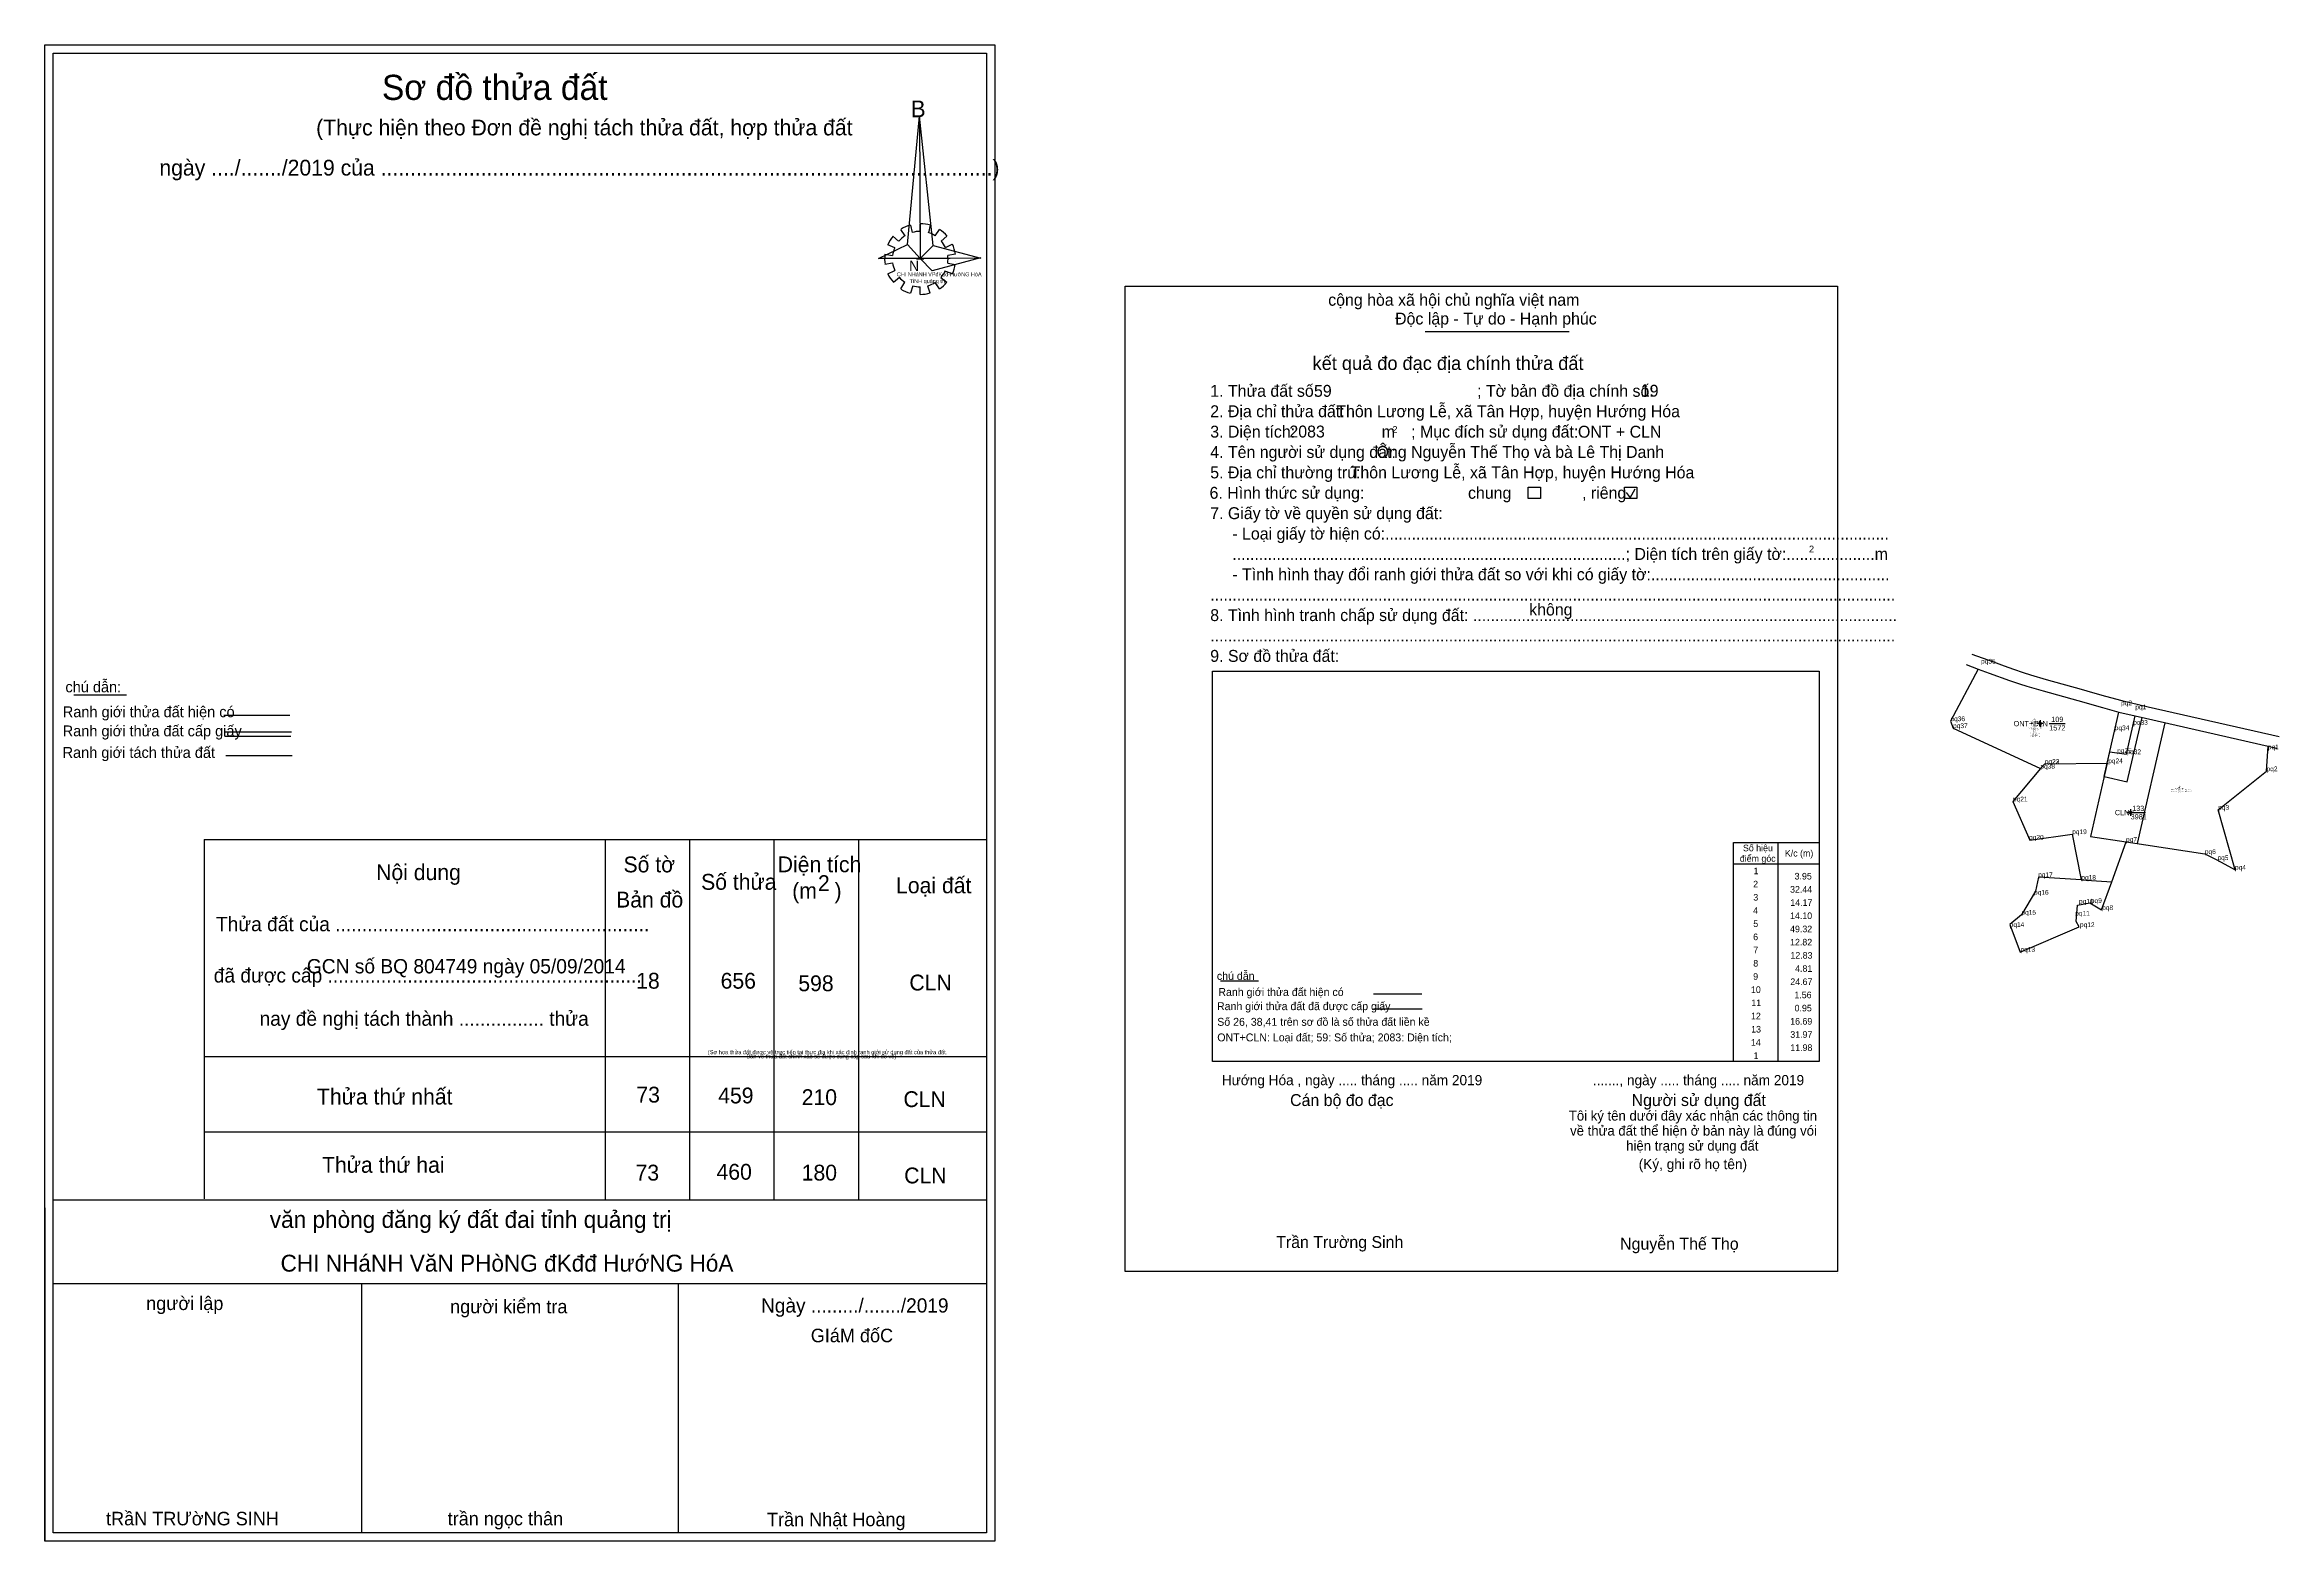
# Model space of a CAD drawing. Extents: x 548321 to 549167, y 1837474 to 1838042.
import ezdxf

# ---------------------------------------------------------------- set-up
doc = ezdxf.new("R2010")
doc.units = 0
for name, color, linetype in [('Level 1', 7, 'Continuous'), ('Level 10', 7, 'Continuous'), ('Level 11', 7, 'Continuous'), ('Level 12', 7, 'Continuous'), ('Level 13', 7, 'Continuous'), ('Level 15', 7, 'Continuous'), ('Level 17', 7, 'Continuous'), ('Level 2', 7, 'Continuous'), ('Level 4', 7, 'Continuous'), ('Level 6', 7, 'Continuous'), ('Level 63', 7, 'Continuous'), ('Level 7', 7, 'Continuous')]:
    doc.layers.add(name, color=color, linetype=linetype)

msp = doc.modelspace()

# ---------------------------------------------------------------- linework, layer by layer
at = {"layer": 'Level 10'}
for p, q in [((549048.71, 1837806.62), (549053.29, 1837804.95)), ((549117.75, 1837790.69), (549167.39, 1837779.34)), ((549117.75, 1837790.69), (549117.76, 1837790.69)), ((549102.16, 1837769.25), (549103.15, 1837773.52)), ((549163.12, 1837775.7), (549166.39, 1837774.95))]:
    msp.add_line(p, q, dxfattribs=at)
for points in [[(549053.29, 1837804.95), (549042.77, 1837785.19), (549043.78, 1837782.56), (549076.86, 1837767.21)], [(549050.92, 1837810.6), (549059.03, 1837807.66), (549063.17, 1837806.14), (549066.66, 1837804.86), (549070.3, 1837803.63), (549073.05, 1837802.76), (549079.1, 1837800.96), (549092.26, 1837797.3), (549096.58, 1837796.07), (549101.57, 1837794.65), (549107.66, 1837793), (549117.75, 1837790.69)], [(549053.29, 1837804.95), (549057.49, 1837803.43), (549065.17, 1837800.61), (549068.9, 1837799.35), (549071.73, 1837798.45), (549077.86, 1837796.64), (549091.05, 1837792.97), (549100.35, 1837790.32), (549106.62, 1837788.62), (549112.82, 1837787.2)], [(549103.15, 1837773.52), (549109.48, 1837772.68), (549112.82, 1837787.2)], [(549112.82, 1837787.2), (549116.75, 1837786.3), (549163.12, 1837775.7)], [(549076.86, 1837767.21), (549066.39, 1837754.73), (549072.88, 1837740.14), (549088.91, 1837742.38), (549092.37, 1837725.08), (549076.11, 1837726.13), (549074.96, 1837720.75), (549069.67, 1837711.84), (549065.33, 1837708.09), (549069.25, 1837697.61), (549091.51, 1837707.29), (549090.4, 1837709.29), (549090.96, 1837715.43), (549095.55, 1837716.33), (549100, 1837713.63), (549103.87, 1837724.34), (549109.32, 1837739.46), (549139.19, 1837734.86), (549143.97, 1837732.55), (549150.61, 1837728.88), (549144.22, 1837751.61), (549162.57, 1837766.22), (549163.12, 1837775.7)], [(549076.86, 1837767.21), (549078.55, 1837768.98), (549102.16, 1837769.25)]]:
    msp.add_lwpolyline(points, dxfattribs=at)
at = {"layer": 'Level 11'}
for p, q in [((549076.12, 1837784.27), (549075.49, 1837784.27)), ((549076.74, 1837784.9), (549076.12, 1837784.27)), ((549076.12, 1837784.27), (549076.74, 1837783.65)), ((549076.74, 1837785.52), (549076.74, 1837784.9)), ((549077.37, 1837784.27), (549076.74, 1837784.9)), ((549076.74, 1837783.65), (549077.37, 1837784.27)), ((549076.74, 1837783.65), (549076.74, 1837783.02)), ((549077.99, 1837784.27), (549077.37, 1837784.27)), ((549110.42, 1837750.56), (549109.8, 1837750.56)), ((549111.05, 1837751.18), (549110.42, 1837750.56)), ((549110.42, 1837750.56), (549111.05, 1837749.93)), ((549111.05, 1837751.81), (549111.05, 1837751.18)), ((549111.67, 1837750.56), (549111.05, 1837751.18)), ((549111.05, 1837749.93), (549111.67, 1837750.56)), ((549111.05, 1837749.93), (549111.05, 1837749.31)), ((549112.3, 1837750.56), (549111.67, 1837750.56))]:
    msp.add_line(p, q, dxfattribs=at)
for centre in [(549076.74, 1837784.27), (549111.05, 1837750.56)]:
    msp.add_circle(centre, 0.15, dxfattribs=at)
at = {"layer": 'Level 13'}
for p, q in [((549080.21, 1837784.27), (549086.27, 1837784.27)), ((549111.05, 1837750.56), (549116.75, 1837750.56))]:
    msp.add_line(p, q, dxfattribs=at)
at = {"layer": 'Level 17'}
msp.add_line((548766.14, 1837686.73), (548780.62, 1837686.73), dxfattribs=at)
at = {"layer": 'Level 2'}
for p, q in [((548642.72, 1837964.62), (548640.1, 1837965.71)), ((548642.02, 1837968.99), (548644.2, 1837967.08)), ((548646.65, 1837969.17), (548645.08, 1837971.54)), ((548648.65, 1837973.18), (548649.35, 1837970.35)), ((548652.32, 1837970.81), (548652.41, 1837973.72)), ((548656.16, 1837973.18), (548655.46, 1837970.26)), ((548658.08, 1837969.17), (548659.65, 1837971.54)), ((548662.53, 1837968.99), (548660.35, 1837967.17)), ((548661.92, 1837964.71), (548664.54, 1837965.98)), ((548638.97, 1837962.16), (548641.85, 1837961.7)), ((548641.85, 1837958.79), (548638.97, 1837958.33)), ((548650.92, 1837960.43), (548653.72, 1837960.43)), ((548665.76, 1837962.16), (548662.79, 1837961.7)), ((548662.79, 1837958.79), (548665.76, 1837958.33)), ((548665.76, 1837959.43), (548665.76, 1837959.43)), ((548665.76, 1837959.43), (548665.76, 1837959.43)), ((548640.1, 1837954.78), (548642.72, 1837956.06)), ((548644.47, 1837953.32), (548642.2, 1837951.5)), ((548645.08, 1837949.04), (548646.56, 1837951.59)), ((548649.53, 1837950.23), (548648.65, 1837947.4)), ((548652.32, 1837946.95), (548652.32, 1837949.77)), ((548655.2, 1837950.23), (548656.07, 1837947.5)), ((548659.65, 1837949.04), (548658.08, 1837951.5)), ((548660.17, 1837953.32), (548662.53, 1837951.59)), ((548664.62, 1837954.69), (548661.74, 1837955.78)), ((548730, 1837950.03), (548730, 1837950.03)), ((548843.73, 1837932.9), (548898.33, 1837932.9)), ((548921.42, 1837869.86), (548923.3, 1837873.21)), ((548919.89, 1837871.86), (548921.42, 1837869.86)), ((548763.11, 1837804.12), (548992.99, 1837804.12)), ((548763.11, 1837656.15), (548763.11, 1837804.12)), ((548992.99, 1837804.12), (548992.99, 1837656.15)), ((548331.68, 1837795.18), (548351.56, 1837795.18)), ((548388.44, 1837787.5), (548413.52, 1837787.5)), ((548388.84, 1837781.14), (548414.08, 1837781.14)), ((548388.84, 1837779.46), (548413.88, 1837779.46)), ((548389.2, 1837772.22), (548414.4, 1837772.22)), ((548381, 1837740.36), (548677.44, 1837740.36)), ((548381, 1837740.36), (548381, 1837604.19)), ((548532.97, 1837740.36), (548532.97, 1837603.8)), ((548564.97, 1837740.36), (548564.97, 1837603.8)), ((548596.97, 1837740.36), (548596.97, 1837603.8)), ((548628.97, 1837740.36), (548628.97, 1837603.8)), ((548381, 1837658.09), (548677.44, 1837658.09)), ((548992.99, 1837656.15), (548763.11, 1837656.15)), ((548381, 1837629.53), (548677.44, 1837629.53)), ((548323.84, 1837603.8), (548677.44, 1837603.8)), ((548320.61, 1837600.71), (548320.61, 1837474.36)), ((549000.02, 1837576.56), (549000.02, 1837576.56)), ((548323.84, 1837572.06), (548677.44, 1837572.06)), ((548440.61, 1837572.06), (548440.61, 1837477.58)), ((548560.61, 1837572.06), (548560.61, 1837477.58))]:
    msp.add_line(p, q, dxfattribs=at)
for points in [[(548320.61, 1837474.36), (548320.61, 1838041.55), (548680.61, 1838041.55), (548680.61, 1837474.36)], [(548320.61, 1837474.36), (548320.61, 1838041.55), (548680.61, 1838041.55), (548680.61, 1837474.36)], [(548320.64, 1838041.58), (548680.64, 1838041.58), (548680.64, 1837474.38), (548320.64, 1837474.38)], [(548323.84, 1838038.38), (548677.44, 1838038.38), (548677.44, 1837477.58), (548323.84, 1837477.58)], [(548652.15, 1838014.53), (548652.32, 1837960.52), (548647.61, 1837965.89)], [(548652.15, 1838014.53), (548652.32, 1837960.52), (548657.29, 1837965.53)], [(548636.61, 1837960.52), (548647.61, 1837965.89), (548652.32, 1837960.52)], [(548675.36, 1837960.7), (548652.32, 1837960.52), (548657.29, 1837965.53)], [(548675.18, 1837960.79), (548656.86, 1837955.87), (548652.32, 1837960.52)], [(548730, 1837950.03), (549000.02, 1837950.03), (549000.02, 1837576.56), (548730, 1837576.56)], [(548882.8, 1837873.85), (548887.44, 1837873.85), (548887.44, 1837869.53), (548882.8, 1837869.53)], [(548919.29, 1837873.85), (548923.92, 1837873.85), (548923.92, 1837869.53), (548919.29, 1837869.53)]]:
    msp.add_lwpolyline(points, close=True, dxfattribs=at)
for centre, major_axis, start_param, end_param in [((548652.36, 1837960.33), (13.46, 0), 2.439582, 2.724002), ((548652.36, 1837960.33), (10.55, 0), 2.133735, 2.444963), ((548652.36, 1837960.33), (13.46, 0), 1.84956, 2.139009), ((548652.36, 1837960.33), (10.55, 0), 1.569856, 1.856111), ((548652.36, 1837960.33), (13.46, 0), 1.279242, 1.563322), ((548652.36, 1837960.33), (10.55, 0), 1.002709, 1.275562), ((548652.36, 1837960.33), (13.46, 0), 0.710562, 0.996872), ((548652.36, 1837960.33), (10.55, 0), 0.426784, 0.706465), ((548652.36, 1837960.33), (13.46, 0), 0.139051, 0.433933), ((548652.36, 1837960.33), (13.46, 0), 3.006679, 3.291393), ((548652.36, 1837960.33), (10.55, 0), 2.723685, 3.015158), ((548652.36, 1837960.33), (10.55, 0), 3.2823, 3.561051), ((548652.36, 1837960.33), (10.55, 0), 6.135584, 6.416185), ((548652.36, 1837960.33), (13.46, 0), 5.852303, 6.138396), ((548652.36, 1837960.33), (13.46, 0), 3.569886, 3.856919), ((548652.36, 1837960.33), (10.55, 0), 3.860776, 4.132583), ((548652.29, 1837960.25), (13.46, 0), 4.147091, 4.436593), ((548652.36, 1837960.33), (10.55, 0), 4.438547, 4.71314), ((548652.36, 1837960.33), (10.55, 0), 4.990871, 5.289332), ((548652.36, 1837960.33), (13.46, 0), 5.285614, 5.567987), ((548652.36, 1837960.33), (10.55, 0), 5.561373, 5.839514), ((548652.36, 1837960.33), (13.46, 0), 4.71301, 4.997611)]:
    msp.add_ellipse(centre, major_axis=major_axis, ratio=0.995001, start_param=start_param, end_param=end_param, dxfattribs=at)
at = {"layer": 'Level 6'}
for p, q in [((548824.18, 1837681.81), (548842.46, 1837681.81)), ((548824.16, 1837676.18), (548842.56, 1837676.18))]:
    msp.add_line(p, q, dxfattribs=at)
at = {"layer": 'Level 63'}
for p, q in [((548977.38, 1837739.15), (548977.38, 1837656.15)), ((548977.38, 1837739.15), (548977.38, 1837656.15)), ((548960.58, 1837731.15), (548977.38, 1837731.15)), ((548977.38, 1837731.15), (548992.98, 1837731.15))]:
    msp.add_line(p, q, dxfattribs=at)
for points in [[(548977.38, 1837656.15), (548960.58, 1837656.15), (548960.58, 1837739.15), (548977.38, 1837739.15)], [(548977.38, 1837739.15), (548992.98, 1837739.15), (548992.98, 1837656.15), (548977.38, 1837656.15)]]:
    msp.add_lwpolyline(points, dxfattribs=at)
at = {"layer": 'Level 7'}
for p, q in [((549102.16, 1837769.25), (549106.62, 1837788.62)), ((549112.83, 1837789.68), (549112.83, 1837789.68)), ((549109.79, 1837762.25), (549115.39, 1837786.61)), ((549112.04, 1837783.81), (549112.04, 1837783.81)), ((549113.63, 1837738.79), (549124.16, 1837784.6)), ((549105.94, 1837773.15), (549105.94, 1837773.15)), ((549109.48, 1837772.68), (549109.48, 1837772.68)), ((549163.05, 1837774.54), (549163.05, 1837774.54)), ((549076.86, 1837767.21), (549076.86, 1837767.21)), ((549078.53, 1837769.02), (549078.53, 1837769.02)), ((549078.55, 1837768.98), (549078.55, 1837768.98)), ((549101.02, 1837764.26), (549102.16, 1837769.25)), ((549101.02, 1837764.26), (549109.79, 1837762.25)), ((549102.56, 1837769.26), (549102.56, 1837769.26)), ((549162.57, 1837766.22), (549162.57, 1837766.22)), ((549066.47, 1837754.76), (549066.47, 1837754.76)), ((549144.22, 1837751.61), (549144.22, 1837751.61)), ((549072.57, 1837740.29), (549072.57, 1837740.29)), ((549088.91, 1837742.38), (549088.91, 1837742.38)), ((549109.32, 1837739.46), (549109.32, 1837739.46)), ((549139.19, 1837734.86), (549139.19, 1837734.86)), ((549143.97, 1837732.55), (549143.97, 1837732.55)), ((549150.61, 1837728.88), (549150.61, 1837728.88)), ((549076.02, 1837726.1), (549076.02, 1837726.1)), ((549092.37, 1837725.08), (549092.37, 1837725.08)), ((549092.37, 1837725.08), (549103.87, 1837724.34)), ((549069.67, 1837711.84), (549069.67, 1837711.84)), ((549074.46, 1837719.42), (549074.46, 1837719.42)), ((549091.51, 1837716.04), (549091.51, 1837716.04)), ((549095.99, 1837716.29), (549095.99, 1837716.29)), ((549100.26, 1837713.61), (549100.26, 1837713.61)), ((549065.23, 1837707.21), (549065.23, 1837707.21)), ((549090.07, 1837711.47), (549090.07, 1837711.47)), ((549091.87, 1837707.14), (549091.87, 1837707.14)), ((549069.31, 1837697.8), (549069.31, 1837697.8))]:
    msp.add_line(p, q, dxfattribs=at)
msp.add_lwpolyline([(549102.16, 1837769.25), (549095.79, 1837741.54), (549109.32, 1837739.46)], dxfattribs=at)

# ---------------------------------------------------------------- texts
at = {"layer": 'Level 1'}
for s, p in [('(Sơ họa thửa đất được vẽ trực tiếp tại thực địa khi xác định ranh giới sử dụng đất của thửa đất.', (548571.89, 1837658.97)), (' Bản vẽ thửa đất chính xác sẽ được cung cấp sau khi đo vẽ)', (548585.92, 1837657.4))]:
    msp.add_text(s, height=1.5522, dxfattribs=at).set_placement(p)
at = {"layer": 'Level 12'}
for s, p in [('pq35', (549054.38, 1837807)), ('pq2', (549107.43, 1837791.21)), ('pq1', (549112.83, 1837789.68)), ('pq36', (549042.77, 1837785.19)), ('pq37', (549043.78, 1837782.56)), ('pq34', (549105.04, 1837781.76)), ('pq33', (549112.04, 1837783.81)), ('pq24', (549102.56, 1837769.26)), ('pq25', (549105.94, 1837773.15)), ('pq32', (549109.48, 1837772.68)), ('pq1', (549163.05, 1837774.54)), ('pq38', (549076.86, 1837767.21)), ('pq23', (549078.53, 1837769.02)), ('pq22', (549078.55, 1837768.98)), ('pq2', (549162.57, 1837766.22)), ('pq21', (549066.47, 1837754.76)), ('pq3', (549144.22, 1837751.61)), ('pq20', (549072.57, 1837740.29)), ('pq19', (549088.91, 1837742.38)), ('pq7', (549109.32, 1837739.46)), ('pq6', (549139.19, 1837734.86)), ('pq5', (549143.97, 1837732.55)), ('pq4', (549150.61, 1837728.88)), ('pq16', (549074.46, 1837719.42)), ('pq17', (549076.02, 1837726.1)), ('pq18', (549092.37, 1837725.08)), ('pq15', (549069.67, 1837711.84)), ('pq11', (549090.07, 1837711.47)), ('pq10', (549091.51, 1837716.04)), ('pq9', (549096, 1837716.3)), ('pq8', (549100.26, 1837713.61)), ('pq14', (549065.23, 1837707.21)), ('pq12', (549091.86, 1837707.14)), ('pq13', (549069.31, 1837697.8))]:
    msp.add_text(s, height=1.8, dxfattribs=at).set_placement(p)
at = {"layer": 'Level 13'}
for s, p in [('109', (549080.97, 1837784.87)), ('133', (549111.63, 1837751.16))]:
    msp.add_text(s, height=2, dxfattribs=at).set_placement(p)
at = {"layer": 'Level 15'}
for s, p in [('Công an tỉnh Bình Trị Thiên', (549072.43, 1837782.54)), ('Công an tỉnh Quảng Trị', (549072.73, 1837780.54)), ('Công an xã Tân Liên', (549072.95, 1837779.34)), ('Nguyễn Công Hiệu', (549073.08, 1837784.94)), ('Nguyễn Thị Thủy', (549073.21, 1837782.14)), ('Thôn Tân Hữu', (549073.42, 1837784.54)), ('Thôn Tân Hữu', (549073.42, 1837784.14)), ('191016827', (549073.65, 1837781.34)), ('09/11/2001', (549073.67, 1837779.74)), ('191016916', (549073.66, 1837783.34)), ('ONT+CLN', (549073.72, 1837785.34)), ('09/6/1996', (549073.75, 1837780.94)), ('24/4/1985', (549073.76, 1837782.94)), ('1969', (549074.14, 1837783.74)), ('1970', (549074.14, 1837781.74)), ('14/5', (549074.18, 1837780.14)), ('109', (549074.24, 1837785.74)), ('10', (549074.33, 1837786.14)), ('Thôn Tân Tiến, xã Tân Liên, huyện Hướng ', (549126.25, 1837759.11)), ('Thôn Tân Tiến, xã Tân Liên, huyện Hướng ', (549126.25, 1837758.31)), ('Hộ ông Trần Thanh', (549127.99, 1837759.51)), ('CLN', (549129.11, 1837759.91)), ('Hóa', (549129.15, 1837758.71)), ('Hóa', (549129.15, 1837757.91)), ('133', (549129.17, 1837760.31)), ('10', (549129.26, 1837760.71))]:
    msp.add_text(s, height=0.3, dxfattribs=at).set_placement(p)
at = {"layer": 'Level 2'}
for s, height, p in [('Sơ đồ thửa đất', 9.5201, (548448.39, 1838020.65)), ('B', 6.34, (548648.79, 1838014.09)), ('(Thực hiện theo Đơn đề nghị tách thửa đất, hợp thửa đất ', 6, (548423.47, 1838007.21)), ('ngày ..../......./2019 của ........................................................................................................)', 6, (548364.07, 1837991.97)), ('N', 3.96, (548648.15, 1837955.81)), ('CHI NHáNH VPđKđđ-HướNG HóA', 1.4995, (548643.55, 1837953.81)), ('TỉNH quảng trị', 1.5, (548648.39, 1837951.21)), ('cộng hòa xã hội chủ nghĩa việt nam', 4.507, (548806.99, 1837942.64)), ('Độc lập - Tự do - Hạnh phúc', 4.507, (548832.33, 1837935.53)), ('kết quả đo đạc địa chính thửa đất', 5.1515, (548801.07, 1837918.3)), ('1. Thửa đất số:', 4.507, (548762.28, 1837908.13)), ('59', 4.51, (548801.59, 1837908.13)), ('; Tờ bản đồ địa chính số:', 4.507, (548863.4, 1837908.13)), ('19', 4.51, (548925.44, 1837908.19)), ('2. Địa chỉ thửa đất:', 4.507, (548762.28, 1837900.4)), ('Thôn Lương Lễ, xã Tân Hợp, huyện Hướng Hóa', 4.51, (548810.05, 1837900.4)), ('4. Tên người sử dụng đất:', 4.507, (548762.28, 1837884.95)), ('3. Diện tích:', 4.507, (548762.28, 1837892.67)), ('2083', 4.51, (548792.28, 1837892.71)), ('Ông Nguyễn Thế Thọ và bà Lê Thị Danh', 4.51, (548825.31, 1837884.98)), ('m', 4.51, (548827.25, 1837892.67)), ('2', 2.58, (548831.3, 1837894.48)), ('; Mục đích sử dụng đất:', 4.507, (548838.42, 1837892.67)), ('ONT + CLN', 4.507, (548901.62, 1837892.64)), ('5. Địa chỉ thường trú:', 4.507, (548762.28, 1837877.22)), ('Thôn Lương Lễ, xã Tân Hợp, huyện Hướng Hóa', 4.51, (548815.49, 1837877.22)), ('6. Hình thức sử dụng:', 4.507, (548762.02, 1837869.49)), ('chung                , riêng', 4.507, (548859.96, 1837869.49)), ('7. Giấy tờ về quyền sử dụng đất:', 4.507, (548762.28, 1837861.77)), ('     - Loại giấy tờ hiện có:..................................................................................................................', 4.50702, (548762.28, 1837854.04)), ('     .........................................................................................; Diện tích trên giấy tờ:....................m', 4.50702, (548762.28, 1837846.31)), ('2', 2.58, (548989.19, 1837849.15)), ('     - Tình hình thay đổi ranh giới thửa đất so với khi có giấy tờ:......................................................', 4.50702, (548762.28, 1837838.59)), ('...........................................................................................................................................................', 4.50702, (548762.28, 1837830.86)), ('8. Tình hình tranh chấp sử dụng đất: ................................................................................................', 4.50702, (548762.28, 1837823.13)), ('không', 4.507, (548883.14, 1837825.26)), ('...........................................................................................................................................................', 4.50702, (548762.28, 1837815.41)), ('9. Sơ đồ thửa đất:', 4.507, (548762.28, 1837807.68)), ('chú dẫn:', 4.115, (548328.47, 1837796.13)), ('Ranh giới thửa đất hiện có ', 4.1146, (548327.47, 1837786.69)), ('Ranh giới thửa đất cấp giấy', 4.1146, (548327.43, 1837779.45)), ('ONT+CLN', 2, (549066.71, 1837783.27)), ('Ranh giới tách thửa đất', 4.1146, (548327.39, 1837771.29)), ('CLN', 2, (549105.08, 1837749.56)), ('Nội dung', 6, (548446.2, 1837724.94)), ('Số tờ', 6, (548539.95, 1837727.89)), ('Diện tích', 6, (548598.39, 1837727.93)), ('Bản đồ', 6, (548537.15, 1837714.57)), ('Số thửa', 6, (548569.35, 1837721.29)), ('(m   )', 6, (548603.87, 1837717.97)), ('2', 6, (548613.63, 1837720.81)), ('Loại đất', 6, (548643.23, 1837719.97)), ('Thửa đất của ...........................................................', 5.43, (548385.49, 1837705.58)), ('GCN số BQ 804749 ngày 05/09/2014', 5.4338, (548419.95, 1837689.6)), ('đã được cấp ...........................................................', 5.43, (548384.67, 1837686.14)), ('18', 6, (548544.75, 1837683.81)), ('656', 6, (548576.75, 1837683.81)), ('598', 6, (548606.19, 1837682.85)), ('CLN', 6, (548648.27, 1837683.13)), ('nay đề nghị tách thành ................ thửa', 5.43, (548402.02, 1837669.75)), ('Thửa thứ nhất', 6, (548423.8, 1837639.91)), ('73', 6, (548544.83, 1837640.65)), ('459', 6, (548575.83, 1837640.33)), ('210', 6, (548607.47, 1837639.69)), ('CLN', 6, (548646.03, 1837638.93)), ('Hướng Hóa , ngày ..... tháng ..... năm 2019', 3.86, (548766.69, 1837647.22)), ('Cán bộ đo đạc', 4.5073, (548792.54, 1837639.33)), ('......., ngày ..... tháng ..... năm 2019', 3.86, (548907.28, 1837647.22)), ('Người sử dụng đất', 4.507, (548921.96, 1837639.33)), ('Tôi ký tên dưới đây xác nhận các thông tin', 3.7235, (548898.17, 1837633.82)), ('về thửa đất thể hiện ở bản này là đúng vói', 3.7235, (548898.65, 1837628.13)), ('Thửa thứ hai', 6, (548425.71, 1837614.03)), ('hiện trạng sử dụng đất', 3.7235, (548919.9, 1837622.43)), ('(Ký, ghi rõ họ tên)', 3.8634, (548924.64, 1837615.41)), ('73', 6, (548544.51, 1837611.09)), ('460', 6, (548575.19, 1837611.41)), ('180', 6, (548607.47, 1837611.09)), ('CLN', 6, (548646.31, 1837610.01)), ('văn phòng đăng ký đất đai tỉnh quảng trị', 6.4001, (548405.91, 1837593.13)), ('Trần Trường Sinh', 4.5073, (548787.26, 1837585.53)), ('Nguyễn Thế Thọ', 4.51, (548917.6, 1837584.87)), ('CHI NHáNH VăN PHòNG đKđđ HướNG HóA', 6.3998, (548409.99, 1837576.57)), ('.', 1.29, (548999.75, 1837575.87)), ('người lập', 5.12, (548359.07, 1837562.01)), ('người kiểm tra', 5.1199, (548474.23, 1837560.77)), ('Ngày ........./......./2019', 5.4, (548592.07, 1837561.05)), ('GIáM đốC', 5.12, (548610.91, 1837549.81)), ('tRầN TRƯờNG SINH', 5.1199, (548343.87, 1837480.41)), ('trần ngọc thân', 5.1199, (548473.31, 1837480.41)), ('Trần Nhật Hoàng', 5.1199, (548594.31, 1837480.09))]:
    msp.add_text(s, height=height, dxfattribs=at).set_placement(p)
at = {"layer": 'Level 4'}
for s, p in [('1572', (549080.21, 1837781.67)), ('3981', (549111.05, 1837747.96))]:
    msp.add_text(s, height=2, dxfattribs=at).set_placement(p)
at = {"layer": 'Level 6'}
for s, p in [('chú dẫn', (548764.81, 1837687.14)), ('Ranh giới thửa đất đã được cấp giấy', (548764.85, 1837675.67)), ('Ranh giới thửa đất hiện có ', (548765.36, 1837681.05)), ('Số 26, 38,41 trên sơ đồ là số thửa đất liền kề', (548764.94, 1837669.74)), ('ONT+CLN: Loại đất; 59: Số thửa; 2083: Diện tích;', (548764.95, 1837663.83))]:
    msp.add_text(s, height=3, dxfattribs=at).set_placement(p)
at = {"layer": 'Level 63'}
for s, p in [('Số hiệu', (548964.15, 1837735.89)), ('điểm góc', (548962.97, 1837731.89)), (' 1', (548967.22, 1837727.19)), ('K/c (m)', (548980.03, 1837733.89)), (' 2', (548967.09, 1837722.19)), ('32.44', (548982, 1837720.19)), ('3.95', (548983.72, 1837725.19)), (' 4', (548967.08, 1837712.19)), (' 3', (548967.15, 1837717.19)), ('14.10', (548982, 1837710.19)), ('14.17', (548982.09, 1837715.19)), (' 5', (548967.13, 1837707.19)), (' 6', (548967.09, 1837702.19)), ('49.32', (548982.01, 1837705.19)), (' 8', (548967.13, 1837692.19)), (' 7', (548967.13, 1837697.19)), ('12.82', (548982.01, 1837700.19)), ('12.83', (548982.13, 1837695.19)), (' 9', (548967.1, 1837687.19)), ('24.67', (548982.09, 1837685.19)), ('4.81', (548983.91, 1837690.19)), (' 10', (548966.26, 1837682.19)), (' 11', (548966.4, 1837677.19)), ('0.95', (548983.72, 1837675.19)), ('1.56', (548983.64, 1837680.19)), (' 12', (548966.27, 1837672.19)), (' 13', (548966.33, 1837667.19)), ('16.69', (548982.04, 1837670.19)), (' 14', (548966.26, 1837662.19)), ('31.97', (548982.09, 1837665.19)), ('11.98', (548982.09, 1837660.19)), (' 1', (548967.22, 1837657.19))]:
    msp.add_text(s, height=2.5, dxfattribs=at).set_placement(p)

doc.saveas('drawing.dxf')
